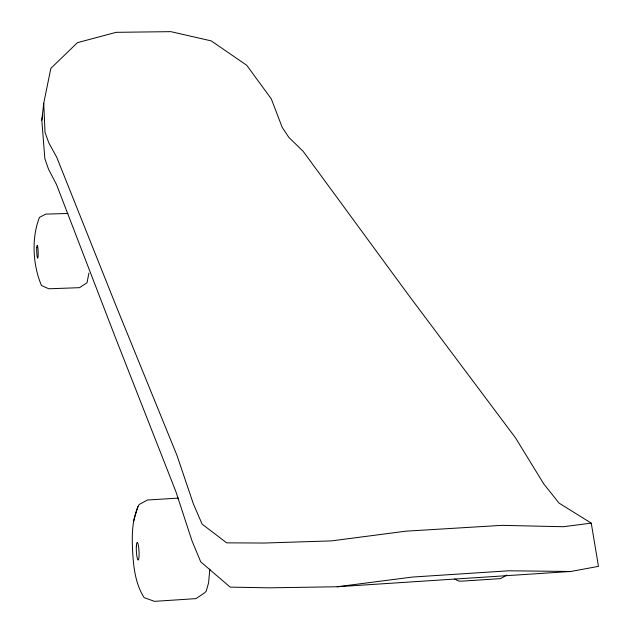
<?xml version="1.0" encoding="UTF-8"?>
<svg xmlns="http://www.w3.org/2000/svg" width="633" height="633" viewBox="0 0 633 633"><rect width="100%" height="100%" fill="white"/><g stroke="black" fill="none" stroke-linecap="round" stroke-linejoin="round"><path stroke-width="0.95" d="M209.832 569.067L208.566 582.914L206.208 591.159L204.744 592.765L195.961 598.628L154.499 601.35L144.142 597.631C134.774 582.89 133.286 565.008 132.479 547.98C131.814 533.31 132.4 517.865 139.102 504.533L147.426 500.007L178.451 498.1M41.818 120.183L43.74 103.226L50.846 68.356L77.44 42.664L116.132 32.33L170.855 31.65L211.193 40.876L246.735 65.278L271.32 98.922L282.152 127.241L288.814 137.353L303.16 151.334L408.127 294.495L515.523 437.87L543.787 483.944L559.105 503.148L591.254 523.127L598.462 566.377L570.689 571.48L337.191 586.759L269.152 587.828L230.167 587.123L200.716 561.835L192.052 540.97L175.879 491.627L115.317 337.294L56.479 184.472L48.583 169.343L44.848 158.638L41.818 120.183L42.68 115.325M88.913 273.037L87.022 282.753L79.536 287.675L48.796 288.783L41.477 285.53C32.821 265.227 31.27 237.929 39.507 217.317L45.813 214.12L67.913 213.479M137.859 506.511L133.658 521.046M506.835 575.001L500.663 578.602L461.552 581.173L458.719 581.062L454.676 579.005M591.254 523.127L563.441 526.719L501.866 525.358L406.006 531.166L331.486 540.883L264.072 543.043L226.661 542.845L202.109 524.116L193.358 503.852L177.026 455.531L115.942 305.565L56.725 157.237L48.781 142.773L45.022 132.36L43.74 103.226M337.191 586.759L412.273 577.067L508.782 570.792L570.689 571.48M36.754 247.709A6.457 0.712 88 0 0 37.561 258.145A6.457 0.712 88 0 0 38.027 249.457A6.457 0.712 88 0 0 36.754 247.709M136.356 546.121A8.815 1.306 86.9 0 0 138.034 560.023A8.815 1.306 86.9 0 0 138.698 547.648A8.815 1.306 86.9 0 0 136.356 546.121"/></g></svg>
